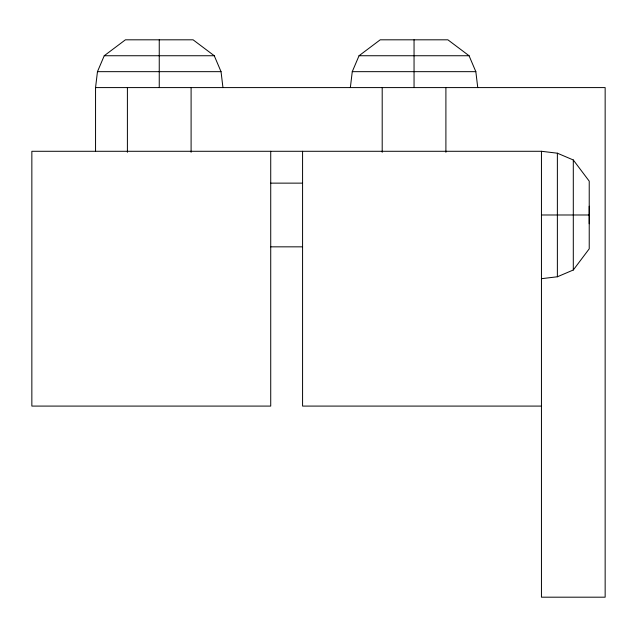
<?xml version="1.0" encoding="UTF-8"?>
<svg xmlns="http://www.w3.org/2000/svg" width="637" height="637" viewBox="0 0 637 637"><rect width="100%" height="100%" fill="white"/><g stroke="black" fill="none" stroke-linecap="round" stroke-linejoin="round"><path stroke-width="0.96" d="M589.225 223.746L589.225 206.229M95.55 151.287L95.55 87.588L97.461 71.662L104.237 55.738L125.417 39.812L193.083 39.812L214.263 55.738L221.039 71.662L222.95 87.588M350.35 87.588L352.261 71.662L359.037 55.738L380.217 39.812L447.883 39.812L469.063 55.738L475.839 71.662L477.75 87.588M541.45 278.688L557.375 276.776L573.3 270L589.225 248.82L589.225 181.155L573.3 159.975L557.375 153.198L541.45 151.287L31.85 151.287L31.85 406.088L270.725 406.088L270.725 151.287M104.237 55.738L214.263 55.738M359.037 55.738L469.063 55.738M97.461 71.662L221.039 71.662M352.261 71.662L475.839 71.662M95.55 87.588L605.15 87.588L605.15 597.188L541.45 597.188L541.45 151.287M270.725 183.138L302.575 183.138M541.45 214.988L589.225 214.988M270.725 246.838L302.575 246.838M541.45 406.088L302.575 406.088L302.575 151.287M573.3 159.975L573.3 270M557.375 153.198L557.375 276.776M445.9 87.588L445.9 152.283M414.05 39.812L414.05 87.588M382.2 87.588L382.2 152.283M191.1 87.588L191.1 152.283M159.25 39.812L159.25 87.588M127.4 87.588L127.4 152.283"/></g></svg>
